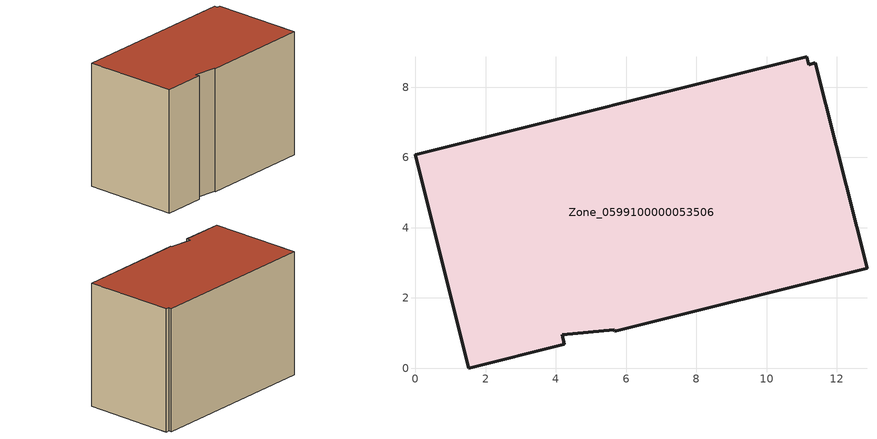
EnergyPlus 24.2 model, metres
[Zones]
Zone_0599100000053506
 floor ground (C_G): 5.68,1.04 5.67,1.1 4.18,0.95 4.24,0.68 1.52,0 0,6.07 11.14,8.86 11.19,8.64 11.39,8.69 12.86,2.85 z0
 wall outside (C_F): 5.68,1.04 12.86,2.85 11.39,8.69 11.19,8.64 11.14,8.86 0,6.07 1.52,0 4.24,0.68 4.18,0.95 5.67,1.1 5.68,1.04 z0:8.19
 roof outside (C_R): 5.67,1.1 5.68,1.04 12.86,2.85 11.39,8.69 11.19,8.64 11.14,8.86 0,6.07 1.52,0 4.24,0.68 4.18,0.95 z8.19
[BUILDING]
Pand.0599100000053506: North Axis=0; Terrain=City; Loads Convergence Tolerance Value=0.04; Temperature Convergence Tolerance Value=0.4; Solar Distribution=FullExterior; Maximum Number of Warmup Days=25; Minimum Number of Warmup Days=1
[Site:Location]
Rotterdam.The.Hague.AP_ZH_NLD Design_Conditions: Latitude=51.96; Longitude=4.45; Time Zone=1; Elevation=-4.5
[SITE:GROUNDTEMPERATURE:BUILDINGSURFACE]
18, 18, 18, 18, 18, 18, 18, 18, 18, 18, 18, 18
[MATERIAL] Thermal Absorptance=0.9; Solar Absorptance=0.7; Visible Absorptance=0.7
Name | Roughness | Thickness | Conductivity | Density | Specific Heat
G.TC.1965-1974 | MediumSmooth | 0.15 | 0.882353 | 540 | 1210
F.TC.1965-1974 | Rough | 0.3 | 0.697674 | 1920 | 840
R.TC.1965-1974 | MediumRough | 0.2 | 0.232558 | 1500 | 1000
[CONSTRUCTION]
C_G: G.TC.1965-1974
C_F: F.TC.1965-1974
C_R: R.TC.1965-1974
[ZONE]
Zone_0599100000053506: Type=1; Multiplier=1; Ceiling Height=Autocalculate; Volume=Autocalculate; Floor Area=autocalculate; Part of Total Floor Area=Yes
[ZONEINFILTRATION:DESIGNFLOWRATE]
Infil_Zone_0599100000053506: Zone or ZoneList or Space or SpaceList=Zone_0599100000053506; Schedule=AlwaysOn; Design Flow Rate Calculation Method=Flow/Area; Flow Rate per Floor Area=0.003; Constant Term Coefficient=1; Temperature Term Coefficient=0; Velocity Term Coefficient=0; Velocity Squared Term Coefficient=0
[HVACTEMPLATE:ZONE:IDEALLOADSAIRSYSTEM]
Zone_0599100000053506: Maximum Heating Supply Air Temperature=50; Minimum Cooling Supply Air Temperature=13; Maximum Heating Supply Air Humidity Ratio=0.0156; Minimum Cooling Supply Air Humidity Ratio=0.0077; Heating Limit=NoLimit; Cooling Limit=NoLimit; Dehumidification Control Type=ConstantSensibleHeatRatio; Cooling Sensible Heat Ratio=0.7; Dehumidification Setpoint=60; Humidification Control Type=None; Humidification Setpoint=30; Outdoor Air Method=None; Outdoor Air Flow Rate per Person=0.00944; Outdoor Air Flow Rate per Zone Floor Area=0; Outdoor Air Flow Rate per Zone=0; Demand Controlled Ventilation Type=None; Outdoor Air Economizer Type=NoEconomizer; Heat Recovery Type=None; Sensible Heat Recovery Effectiveness=0.7; Latent Heat Recovery Effectiveness=0.65
[ZONECONTROL:THERMOSTAT]
ThermostatControl_Zone_0599100000053506: Zone or ZoneList=Zone_0599100000053506; Control Type Schedule=DualSetpointControlType; Control 1=Thermostat_Zone_0599100000053506; Temperature Difference Between Cutout And Setpoint=0
[THERMOSTATSETPOINT:DUALSETPOINT]
Thermostat_Zone_0599100000053506: Heating Setpoint Temperature Schedule=HeatingSetpoint_Zone_0599100000053506; Cooling Setpoint Temperature Schedule=CoolingSetpoint_Zone_0599100000053506
[SCHEDULE:COMPACT]
HeatingSetpoint_Zone_0599100000053506: Through: 12/31, For: AllDays, Until: 24:00, 21
CoolingSetpoint_Zone_0599100000053506: Through: 12/31, For: AllDays, Until: 24:00, 24
DualSetpointControlType: Through: 12/31, For: AllDays, Until: 24:00, 4
AlwaysOn: Through: 12/31, For: AllDays, Until: 24:00, 1
